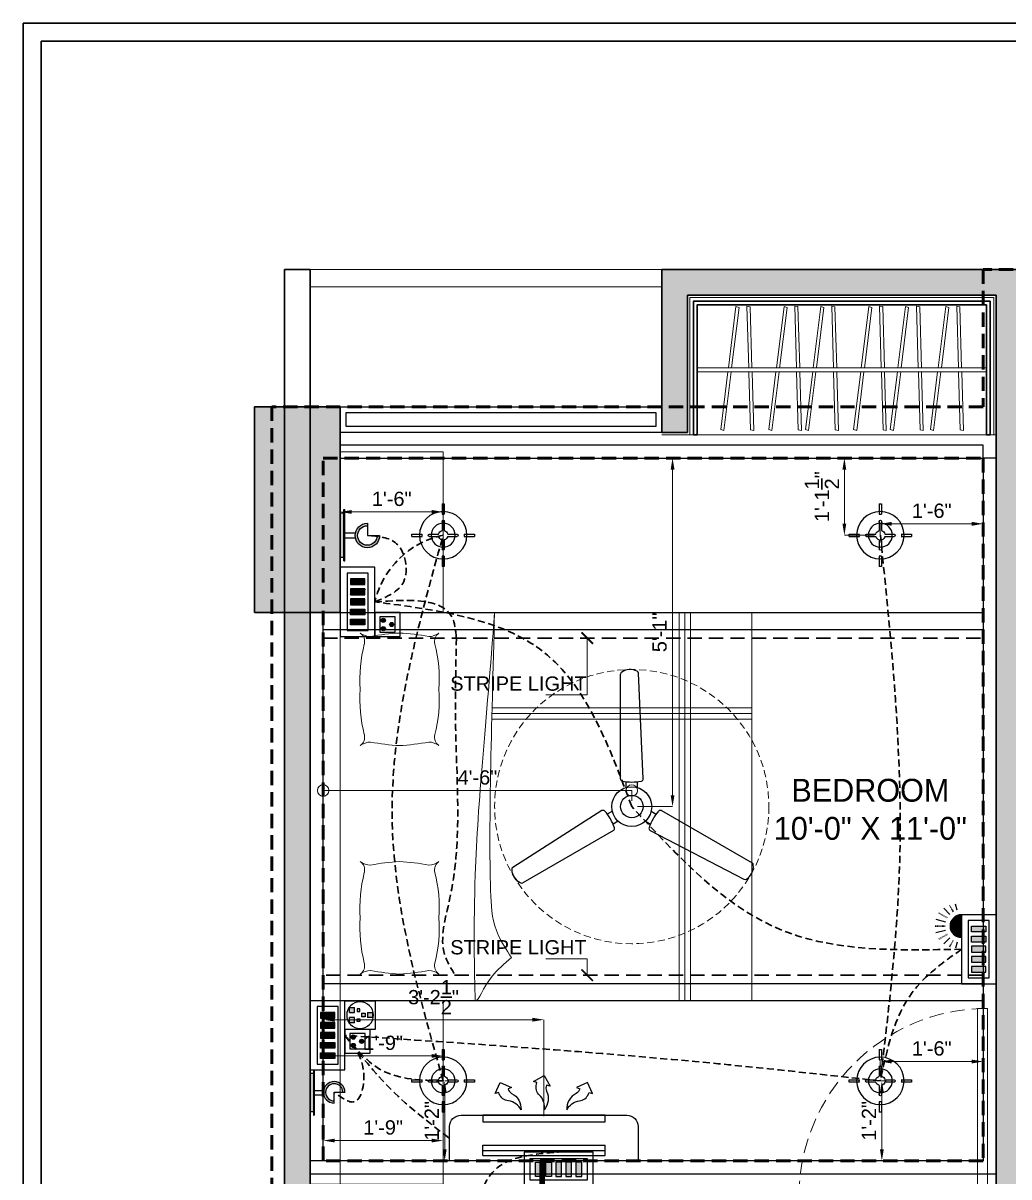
# Model space of a CAD drawing. Header units: inches. Extents: x 50354 to 53215, y -7830 to -6529.
# Drawn here: x 52799.7 to 52972.3, y -6776.9 to -6574.9 of the extents above; entities that cross this region are included whole.
import ezdxf

# ---------------------------------------------------------------- set-up
doc = ezdxf.new("R2010")
doc.units = ezdxf.units.IN
doc.header["$MEASUREMENT"] = 0
doc.header["$PDMODE"] = 2
for name, pattern in [('DASHED', [0.75, 0.5, -0.25]), ('DASHED2', [0.375, 0.25, -0.125]), ('HIDDEN', [0.375, 0.25, -0.125]), ('HIDDEN2', [0.1875, 0.125, -0.0625])]:
    doc.linetypes.add(name, pattern=pattern)
for name, color, linetype, lineweight in [('01_AR_furn', 32, 'Continuous', 9), ('DIM', 7, 'Continuous', 18), ('door', 251, 'Continuous', 9), ('FUR', 252, 'Continuous', 18), ('SK COLUMN', 7, 'Continuous', 30), ('wall', 7, 'Continuous', 30)]:
    doc.layers.add(name, color=color, linetype=linetype, lineweight=lineweight)
for name, color, linetype in [('A-ST-02 HATCH', 7, 'Continuous'), ('BEAM', 6, 'DASHED'), ('CEILING', 7, 'Continuous'), ('CILINNG', 3, 'Continuous'), ('ELE. TEXT', 7, 'Continuous'), ('electriacl', 20, 'Continuous'), ('ELETRICAL', 6, 'Continuous'), ('granite', 16, 'Continuous'), ('TEXT', 7, 'Continuous'), ('WINDOW', 5, 'Continuous')]:
    doc.layers.add(name, color=color, linetype=linetype)
doc.layers.add('FUNITURE', color=7, linetype='Continuous', lineweight=15, true_color=0x7d7673)
doc.styles.add('ARIAL', font='arial.ttf')
doc.styles.get("Standard").update_dxf_attribs({"font": 'ARLRDBD.TTF', "height": 3})
doc.dimstyles.new('dim01', dxfattribs={"dimtxt": 5.5, "dimasz": 4, "dimexe": 0, "dimexo": 1, "dimgap": 1, "dimtad": 1, "dimzin": 3, "dimdsep": 46, "dimlunit": 4, "dimtxsty": 'ARIAL', "dimblk": 'ARCHTICK', "dimcen": 4, "dimclrd": 250, "dimclre": 252, "dimclrt": 1, "dimadec": 0, "dimazin": 0, "dimtfac": 1, "dimtix": 1, "dimtmove": 2, "dimatfit": 3, "dimldrblk": 'ARCHTICK', "dimfxl": 1, "dimtolj": 1, "dimtzin": 0, "dimlwd": -1, "dimlwe": -1, "dimarcsym": 0})

# ---------------------------------------------------------------- blocks, each defined once
blk = doc.blocks.new('A$C8c215404')
at = {"layer": '01_AR_furn', "color": 250, "lineweight": 5}
for points in [[(-45.15, -11.02), (-43.82, -0.25), (-43.27, -0.43), (-44.58, -11.02)], [(-41.59, -11.06), (-41.9, -0.21), (-41.33, -0.32), (-41.03, -11.05)], [(-36.74, -11.04), (-35.41, -0.27), (-34.87, -0.45), (-36.18, -11.04)], [(-33.23, -11.03), (-33.54, -0.19), (-32.97, -0.29), (-32.67, -11.03)], [(-30.32, -11.02), (-28.99, -0.25), (-28.44, -0.43), (-29.75, -11.02)], [(-26.76, -11.06), (-27.07, -0.21), (-26.5, -0.32), (-26.19, -11.05)], [(-21.91, -11.04), (-20.58, -0.27), (-20.03, -0.45), (-21.34, -11.04)], [(-18.4, -11.03), (-18.71, -0.19), (-18.14, -0.29), (-17.84, -11.03)], [(-15.49, -11.02), (-14.16, -0.25), (-13.61, -0.43), (-14.92, -11.02)], [(-11.93, -11.06), (-12.24, -0.21), (-11.67, -0.32), (-11.36, -11.05)], [(-8.45, -11.02), (-7.12, -0.25), (-6.57, -0.43), (-7.88, -11.02)], [(-4.9, -11.06), (-5.2, -0.21), (-4.64, -0.32), (-4.33, -11.05)], [(-44.66, -11.71), (-45.94, -21.97), (-46.49, -21.78), (-45.23, -11.71)], [(-41.01, -11.75), (-40.71, -22), (-41.28, -21.89), (-41.57, -11.75)], [(-36.25, -11.73), (-37.53, -21.99), (-38.08, -21.8), (-36.82, -11.73)], [(-32.65, -11.72), (-32.35, -21.97), (-32.92, -21.86), (-33.22, -11.72)], [(-29.83, -11.71), (-31.11, -21.97), (-31.66, -21.78), (-30.39, -11.71)], [(-26.18, -11.75), (-25.88, -22), (-26.45, -21.89), (-26.74, -11.75)], [(-21.42, -11.73), (-22.7, -21.99), (-23.25, -21.8), (-21.99, -11.73)], [(-17.82, -11.72), (-17.52, -21.97), (-18.09, -21.86), (-18.38, -11.72)], [(-14.99, -11.71), (-16.28, -21.97), (-16.83, -21.78), (-15.56, -11.71)], [(-11.35, -11.75), (-11.05, -22), (-11.62, -21.89), (-11.91, -11.75)], [(-7.96, -11.71), (-9.24, -21.97), (-9.79, -21.78), (-8.53, -11.71)], [(-4.31, -11.75), (-4.02, -22), (-4.59, -21.89), (-4.88, -11.75)]]:
    blk.add_lwpolyline(points, dxfattribs=at)
at = {"layer": '01_AR_furn'}
blk.add_lwpolyline([(-50.62, -11.02), (0, -11.01), (0, -11.7), (-50.62, -11.71)], close=True, dxfattribs=at)
blk = doc.blocks.new('A$C614923fe')
at = {"layer": 'door', "color": 252}
blk.add_lwpolyline([(-0.47, -0.46), (-2.22, -0.46), (-2.22, 33.44, 0.009223), (-0.47, 33.44)], format="xyb", close=True, dxfattribs=at)
at = {"layer": 'FUNITURE', "linetype": 'HIDDEN', "ltscale": 10}
blk.add_arc((-0.47, 0.47), 32.96, 90.434, 180, dxfattribs=at)
blk = doc.blocks.new('A$C0986755B')
for p, q in [((-3.21, 4.16), (-19.62, 12.7)), ((3.21, 4.16), (19.07, 13.32)), ((5.21, 0.7), (20.81, 10.64)), ((-5.21, 0.7), (-21.07, 9.86)), ((-2.39, 2.54), (-3.28, 3.05)), ((2.39, 2.54), (3.28, 3.05)), ((-3.39, 0.8), (-4.28, 1.32)), ((3.39, 0.8), (4.28, 1.32)), ((-1, -3.34), (-1, -4.36)), ((1, -3.34), (1, -4.36)), ((-2, -4.86), (-1.19, -23.34)), ((2, -4.86), (2, -23.18))]:
    blk.add_line(p, q)
at = {"linetype": 'HIDDEN2', "lineweight": 5, "ltscale": 10}
blk.add_circle((0, 0), 24, dxfattribs=at)
for radius in [3.49, 1.97]:
    blk.add_circle((0, 0), radius)
for centre, radius, start, end in [((-18.61, 10.43), 2.67, 122.7407, 184.0788), ((-19.82, 12.35), 0.4, 60, 126.1022), ((19.27, 12.97), 0.4, 53.8978, 120), ((18.34, 10.9), 2.67, 2.7407, 64.0788), ((-20.87, 10.2), 0.4, 173.8978, 240), ((20.61, 10.98), 0.4, 300, 6.1022), ((-3.41, 3.82), 0.4, 341.4807, 60), ((3.41, 3.82), 0.4, 120, 198.5193), ((-11.03, 6.37), 8.44, 318.5193, 341.4807), ((11.03, 6.37), 8.44, 198.5193, 221.4807), ((-5.01, 1.05), 0.4, 240, 318.5193), ((5.01, 1.05), 0.4, 221.4807, 300), ((-1.6, -4.86), 0.4, 101.4807, 180), ((0, -12.74), 8.44, 78.5193, 101.4807), ((1.6, -4.86), 0.4, 0, 78.5193), ((-0.79, -23.34), 0.4, 180, 246.1022), ((0.27, -21.33), 2.67, 242.7407, 304.0788), ((1.6, -23.18), 0.4, 293.8978, 0)]:
    blk.add_arc(centre, radius, start, end)
blk = doc.blocks.new('A$C5F573D35')
at = {"color": 1}
for p, q in [((-0.2, 5.48), (-0.2, 3.67)), ((0.2, 5.48), (0.2, 3.67)), ((-0.2, 2.41), (-0.2, 0.8)), ((0.2, 2.41), (0.2, 0.8)), ((-3.67, 0.2), (-5.48, 0.2)), ((-0.8, 0.2), (-2.41, 0.2)), ((2.41, 0.2), (0.8, 0.2)), ((5.48, 0.2), (3.67, 0.2)), ((-3.67, -0.2), (-5.48, -0.2)), ((-0.8, -0.2), (-2.41, -0.2)), ((-0.2, -0.8), (-0.2, -2.41)), ((0.2, -0.8), (0.2, -2.41)), ((2.41, -0.2), (0.8, -0.2)), ((5.48, -0.2), (3.67, -0.2)), ((-0.2, -3.67), (-0.2, -5.48)), ((0.2, -3.67), (0.2, -5.48))]:
    blk.add_line(p, q, dxfattribs=at)
for radius in [4.15, 2.09]:
    blk.add_circle((0, 0), radius, dxfattribs=at)
for centre, radius, start, end in [((0, 0), 5.48, 87.9033, 92.0967), ((0, 0), 3.68, 86.8732, 93.1268), ((0, 2.41), 0.201, 360, 180), ((0, 0), 5.48, 177.9033, 182.0967), ((0, 0), 3.68, 176.8732, 183.1268), ((-2.41, 0), 0.201, 90, 270), ((0, 0), 0.827, 104.0364, 165.9636), ((0, 0), 0.827, 14.0364, 75.9636), ((2.41, 0), 0.201, 270, 90), ((0, 0), 3.68, 356.8732, 3.1268), ((0, 0), 5.48, 357.9033, 2.0967), ((0, 0), 0.827, 194.0364, 255.9636), ((0, 0), 0.827, 284.0364, 345.9636), ((0, -2.41), 0.201, 180, 0), ((0, 0), 3.68, 266.8732, 273.1268), ((0, 0), 5.48, 267.9033, 272.0967)]:
    blk.add_arc(centre, radius, start, end, dxfattribs=at)
blk = doc.blocks.new('_Origin')
at = {"color": 0, "linetype": 'ByBlock', "lineweight": -2}
blk.add_line((0, 0), (-1, 0), dxfattribs=at)
blk.add_circle((0, 0), 0.5, dxfattribs=at)
blk = doc.blocks.new('*D884')
at = {"layer": 'Defpoints', "color": 0, "transparency": 16777216}
for p in [(52852.25, -6709.23), (52906.25, -6712.05), (52852.25, -6715.55)]:
    blk.add_point(p, dxfattribs=at)
at = {"layer": 'DIM', "color": 252, "transparency": 16777216}
for p, q in [((52852.25, -6714.55), (52852.25, -6709.23)), ((52906.25, -6711.05), (52906.25, -6709.23))]:
    blk.add_line(p, q, dxfattribs=at)
at = {"layer": 'DIM', "transparency": 16777216}
blk.add_line((52904.25, -6709.23), (52854.25, -6709.23), dxfattribs=at)
at = {"layer": 'DIM', "transparency": 16777216, "xscale": 2, "yscale": 2, "zscale": 2, "rotation": 180}
blk.add_blockref('_Origin', (52852.25, -6709.23), dxfattribs=at)
at = {"layer": 'DIM', "transparency": 16777216, "xscale": 2, "yscale": 2, "zscale": 2}
blk.add_blockref('_Origin', (52906.25, -6709.23), dxfattribs=at)
at = {"layer": 'DIM', "color": 1, "lineweight": 30, "transparency": 16777216, "insert": (52879.25, -6706.96), "char_height": 2.5, "attachment_point": 5, "style": 'ARIAL'}
blk.add_mtext('\\A1;4\'-6"', dxfattribs=at)
blk = doc.blocks.new('_ArchTick')
at = {"color": 0, "linetype": 'ByBlock', "const_width": 0.15}
blk.add_lwpolyline([(-0.5, -0.5), (0.5, 0.5)], dxfattribs=at)
blk = doc.blocks.new('*D885')
at = {"layer": 'Defpoints', "color": 0, "transparency": 16777216}
for p in [(52906.25, -6651.05), (52913.39, -6651.05), (52906.25, -6712.05)]:
    blk.add_point(p, dxfattribs=at)
at = {"layer": 'DIM', "color": 252, "transparency": 16777216}
for p, q in [((52907.25, -6651.05), (52913.39, -6651.05)), ((52907.25, -6712.05), (52913.39, -6712.05))]:
    blk.add_line(p, q, dxfattribs=at)
at = {"layer": 'DIM', "transparency": 16777216}
blk.add_line((52913.39, -6710.05), (52913.39, -6653.05), dxfattribs=at)
for points in [[(52913.06, -6653.05), (52913.73, -6653.05), (52913.39, -6651.05)], [(52913.06, -6710.05), (52913.73, -6710.05), (52913.39, -6712.05)]]:
    blk.add_solid(points, dxfattribs=at)
at = {"layer": 'DIM', "color": 1, "lineweight": 30, "transparency": 16777216, "insert": (52911.12, -6681.55), "char_height": 2.5, "attachment_point": 5, "rotation": 90, "style": 'ARIAL'}
blk.add_mtext('\\A1;5\'-1"', dxfattribs=at)
blk = doc.blocks.new('A$C714bed3f')
at = {"layer": 'ELETRICAL', "color": 5}
for p, q in [((5.79, 2.74), (27.21, 2.74)), ((5.79, 0.91), (5.79, 2.74)), ((27.21, 0.91), (27.21, 2.74)), ((5.79, 1.83), (27.21, 1.83)), ((5.79, 0.91), (27.21, 0.91))]:
    blk.add_line(p, q, dxfattribs=at)
at = {"layer": 'ELETRICAL', "color": 6}
for points in [[(15.28, 13.72), (14.68, 13.9), (16.54, 14.92), (17.57, 13.06), (16.96, 13.24, 0.193494), (16.96, 12.22, -0.295869), (16.54, 8.91, 0.253438), (15.73, 11.5, -0.276696), (15.19, 13.42)], [(8.59, 11.99), (8, 11.77), (8.87, 13.71), (10.81, 12.84), (10.22, 12.62, 0.193494), (10.84, 11.81, -0.295869), (12.5, 8.91, 0.253438), (10.29, 10.49, -0.276696), (8.7, 11.7)], [(24.41, 11.99), (25, 11.77), (24.13, 13.71), (22.19, 12.84), (22.78, 12.62, -0.193494), (22.16, 11.81, 0.295869), (20.5, 8.91, -0.253438), (22.71, 10.49, 0.276696), (24.3, 11.7)]]:
    blk.add_lwpolyline(points, format="xyb", close=True, dxfattribs=at)
at = {"layer": 'ELETRICAL', "color": 5}
blk.add_lwpolyline([(33, 6), (33, 0), (0, 0), (0, 6, -0.414214), (2, 8), (31, 8, -0.414214)], format="xyb", close=True, dxfattribs=at)
blk.add_lwpolyline([(5.79, 8), (5.79, 6.83), (27.21, 6.83), (27.21, 8)], close=True, dxfattribs=at)
blk = doc.blocks.new('*D866')
at = {"layer": 'Defpoints', "color": 0, "transparency": 16777216}
for p in [(52873.25, -6760.05), (52873.25, -6774.05), (52873.52, -6774.05)]:
    blk.add_point(p, dxfattribs=at)
at = {"layer": 'DIM', "color": 252, "transparency": 16777216}
for p, q in [((52874.25, -6760.05), (52873.52, -6760.05)), ((52874.25, -6774.05), (52873.52, -6774.05))]:
    blk.add_line(p, q, dxfattribs=at)
at = {"layer": 'DIM', "transparency": 16777216}
blk.add_line((52873.52, -6762.05), (52873.52, -6772.05), dxfattribs=at)
for points in [[(52873.18, -6762.05), (52873.85, -6762.05), (52873.52, -6760.05)], [(52873.18, -6772.05), (52873.85, -6772.05), (52873.52, -6774.05)]]:
    blk.add_solid(points, dxfattribs=at)
at = {"layer": 'DIM', "color": 1, "lineweight": 30, "transparency": 16777216, "insert": (52871.26, -6767.05), "char_height": 2.5, "attachment_point": 5, "rotation": 90, "style": 'ARIAL'}
blk.add_mtext('\\A1;1\'-2"', dxfattribs=at)
blk = doc.blocks.new('*D867')
at = {"layer": 'Defpoints', "color": 0, "transparency": 16777216}
for p in [(52852.25, -6755.69), (52852.25, -6760.05), (52873.25, -6760.05)]:
    blk.add_point(p, dxfattribs=at)
at = {"layer": 'DIM', "color": 252, "transparency": 16777216}
for p, q in [((52852.25, -6759.05), (52852.25, -6755.69)), ((52873.25, -6759.05), (52873.25, -6755.69))]:
    blk.add_line(p, q, dxfattribs=at)
at = {"layer": 'DIM', "transparency": 16777216}
blk.add_line((52871.25, -6755.69), (52854.25, -6755.69), dxfattribs=at)
for points in [[(52854.25, -6755.36), (52854.25, -6756.02), (52852.25, -6755.69)], [(52871.25, -6755.36), (52871.25, -6756.02), (52873.25, -6755.69)]]:
    blk.add_solid(points, dxfattribs=at)
at = {"layer": 'DIM', "color": 1, "lineweight": 30, "transparency": 16777216, "insert": (52862.75, -6753.41), "char_height": 2.5, "attachment_point": 5, "style": 'ARIAL'}
blk.add_mtext('\\A1;1\'-9"', dxfattribs=at)
blk = doc.blocks.new('*D868')
at = {"layer": 'Defpoints', "color": 0, "transparency": 16777216}
for p in [(52949.75, -6760.05), (52949.75, -6774.05), (52950.02, -6774.05)]:
    blk.add_point(p, dxfattribs=at)
at = {"layer": 'DIM', "color": 252, "transparency": 16777216}
for p, q in [((52950.75, -6760.05), (52950.02, -6760.05)), ((52950.75, -6774.05), (52950.02, -6774.05))]:
    blk.add_line(p, q, dxfattribs=at)
at = {"layer": 'DIM', "transparency": 16777216}
blk.add_line((52950.02, -6762.05), (52950.02, -6772.05), dxfattribs=at)
for points in [[(52949.68, -6762.05), (52950.35, -6762.05), (52950.02, -6760.05)], [(52949.68, -6772.05), (52950.35, -6772.05), (52950.02, -6774.05)]]:
    blk.add_solid(points, dxfattribs=at)
at = {"layer": 'DIM', "color": 1, "lineweight": 30, "transparency": 16777216, "insert": (52947.76, -6767.05), "char_height": 2.5, "attachment_point": 5, "rotation": 90, "style": 'ARIAL'}
blk.add_mtext('\\A1;1\'-2"', dxfattribs=at)
blk = doc.blocks.new('*D869')
at = {"layer": 'Defpoints', "color": 0, "transparency": 16777216}
for p in [(52967.75, -6756.67), (52949.75, -6760.05), (52967.75, -6759.79)]:
    blk.add_point(p, dxfattribs=at)
at = {"layer": 'DIM', "color": 252, "transparency": 16777216}
for p, q in [((52949.75, -6759.05), (52949.75, -6756.67)), ((52967.75, -6758.79), (52967.75, -6756.67))]:
    blk.add_line(p, q, dxfattribs=at)
at = {"layer": 'DIM', "transparency": 16777216}
blk.add_line((52951.75, -6756.67), (52965.75, -6756.67), dxfattribs=at)
for points in [[(52951.75, -6756.33), (52951.75, -6757), (52949.75, -6756.67)], [(52965.75, -6756.33), (52965.75, -6757), (52967.75, -6756.67)]]:
    blk.add_solid(points, dxfattribs=at)
at = {"layer": 'DIM', "color": 1, "lineweight": 30, "transparency": 16777216, "insert": (52958.75, -6754.39), "char_height": 2.5, "attachment_point": 5, "style": 'ARIAL'}
blk.add_mtext('\\A1;1\'-6"', dxfattribs=at)
blk = doc.blocks.new('*D870')
at = {"layer": 'Defpoints', "color": 0, "transparency": 16777216}
for p in [(52967.75, -6662.55), (52949.75, -6665.68), (52967.75, -6665.68)]:
    blk.add_point(p, dxfattribs=at)
at = {"layer": 'DIM', "color": 252, "transparency": 16777216}
for p, q in [((52949.75, -6664.68), (52949.75, -6662.55)), ((52967.75, -6664.68), (52967.75, -6662.55))]:
    blk.add_line(p, q, dxfattribs=at)
at = {"layer": 'DIM', "transparency": 16777216}
blk.add_line((52951.75, -6662.55), (52965.75, -6662.55), dxfattribs=at)
for points in [[(52951.75, -6662.22), (52951.75, -6662.89), (52949.75, -6662.55)], [(52965.75, -6662.22), (52965.75, -6662.89), (52967.75, -6662.55)]]:
    blk.add_solid(points, dxfattribs=at)
at = {"layer": 'DIM', "color": 1, "lineweight": 30, "transparency": 16777216, "insert": (52958.75, -6660.28), "char_height": 2.5, "attachment_point": 5, "style": 'ARIAL'}
blk.add_mtext('\\A1;1\'-6"', dxfattribs=at)
blk = doc.blocks.new('*D871')
at = {"layer": 'Defpoints', "color": 0, "transparency": 16777216}
for p in [(52855.25, -6660.47), (52855.25, -6664.55), (52873.25, -6664.55)]:
    blk.add_point(p, dxfattribs=at)
at = {"layer": 'DIM', "color": 252, "transparency": 16777216}
for p, q in [((52855.25, -6663.55), (52855.25, -6660.47)), ((52873.25, -6663.55), (52873.25, -6660.47))]:
    blk.add_line(p, q, dxfattribs=at)
at = {"layer": 'DIM', "transparency": 16777216}
blk.add_line((52871.25, -6660.47), (52857.25, -6660.47), dxfattribs=at)
for points in [[(52857.25, -6660.14), (52857.25, -6660.81), (52855.25, -6660.47)], [(52871.25, -6660.14), (52871.25, -6660.81), (52873.25, -6660.47)]]:
    blk.add_solid(points, dxfattribs=at)
at = {"layer": 'DIM', "color": 1, "lineweight": 30, "transparency": 16777216, "insert": (52864.25, -6658.2), "char_height": 2.5, "attachment_point": 5, "style": 'ARIAL'}
blk.add_mtext('\\A1;1\'-6"', dxfattribs=at)
blk = doc.blocks.new('*D872')
at = {"layer": 'Defpoints', "color": 0, "transparency": 16777216}
for p in [(52943.46, -6651.05), (52949.75, -6651.05), (52949.75, -6664.55)]:
    blk.add_point(p, dxfattribs=at)
at = {"layer": 'DIM', "color": 252, "transparency": 16777216}
for p, q in [((52948.75, -6651.05), (52943.46, -6651.05)), ((52948.75, -6664.55), (52943.46, -6664.55))]:
    blk.add_line(p, q, dxfattribs=at)
at = {"layer": 'DIM', "transparency": 16777216}
blk.add_line((52943.46, -6662.55), (52943.46, -6653.05), dxfattribs=at)
for points in [[(52943.12, -6653.05), (52943.79, -6653.05), (52943.46, -6651.05)], [(52943.12, -6662.55), (52943.79, -6662.55), (52943.46, -6664.55)]]:
    blk.add_solid(points, dxfattribs=at)
at = {"layer": 'DIM', "color": 1, "lineweight": 30, "transparency": 16777216, "insert": (52939.53, -6657.8), "char_height": 2.5, "attachment_point": 5, "rotation": 90, "style": 'ARIAL'}
blk.add_mtext('\\A1;1\'-1{\\H1x;\\S1/2;}"', dxfattribs=at)
blk = doc.blocks.new('*D873')
at = {"layer": 'Defpoints', "color": 0, "transparency": 16777216}
for p in [(52852.25, -6749.35), (52852.25, -6767.22), (52890.88, -6767.22)]:
    blk.add_point(p, dxfattribs=at)
at = {"layer": 'DIM', "color": 252, "transparency": 16777216}
for p, q in [((52852.25, -6766.22), (52852.25, -6749.35)), ((52890.88, -6766.22), (52890.88, -6749.35))]:
    blk.add_line(p, q, dxfattribs=at)
at = {"layer": 'DIM', "transparency": 16777216}
blk.add_line((52888.88, -6749.35), (52854.25, -6749.35), dxfattribs=at)
for points in [[(52854.25, -6749.01), (52854.25, -6749.68), (52852.25, -6749.35)], [(52888.88, -6749.01), (52888.88, -6749.68), (52890.88, -6749.35)]]:
    blk.add_solid(points, dxfattribs=at)
at = {"layer": 'DIM', "color": 1, "lineweight": 30, "transparency": 16777216, "insert": (52871.56, -6745.4), "char_height": 2.5, "attachment_point": 5, "style": 'ARIAL'}
blk.add_mtext('\\A1;3\'-2{\\H1x;\\S1/2;}"', dxfattribs=at)
blk = doc.blocks.new('A$C098C3DE6')
h = blk.add_hatch(color=252)
h.paths.add_polyline_path([(4.5, 3.22), (3, 3.22), (3, -0.54), (4.5, -0.54)])
h.paths.add_polyline_path([(7.12, 3.22), (5.62, 3.22), (5.62, -0.54), (7.12, -0.54)])
h.paths.add_polyline_path([(9.75, 3.22), (8.25, 3.22), (8.25, -0.54), (9.75, -0.54)])
h.paths.add_polyline_path([(10.87, -0.54), (12.37, -0.54), (12.37, 3.22), (10.87, 3.22)])
h.paths.add_polyline_path([(15, 3.22), (13.5, 3.22), (13.5, -0.54), (15, -0.54)])
for points in [[(18, 5.84), (0, 5.84), (0, -3.16), (18, -3.16)], [(16.5, 4.09), (1.5, 4.09), (1.5, -1.41), (16.5, -1.41)], [(4.5, 3.22), (3, 3.22), (3, -0.54), (4.5, -0.54)], [(7.12, 3.22), (5.62, 3.22), (5.62, -0.54), (7.12, -0.54)], [(9.75, 3.22), (8.25, 3.22), (8.25, -0.54), (9.75, -0.54)], [(10.87, 3.22), (12.37, 3.22), (12.37, -0.54), (10.87, -0.54)], [(13.5, 3.22), (15, 3.22), (15, -0.54), (13.5, -0.54)]]:
    blk.add_lwpolyline(points, close=True)
blk = doc.blocks.new('A$C2A2F43BF')
at = {"layer": 'ELETRICAL', "xscale": 0.8240838502533734, "yscale": 0.8240838502533734, "zscale": 0.8240838502533734}
blk.add_blockref('A$C098C3DE6', (-2.88, 0.78), dxfattribs=at)
blk = doc.blocks.new('A$C1cec415c')
at = {"layer": 'FUR'}
for p, q in [((10.72, 68), (10.72, 0)), ((11.7, 68), (11.7, 0)), ((12.69, 68), (12.69, 0)), ((45.46, 18.7), (0, 18.7)), ((45.42, 17.72), (0, 17.72)), ((45.39, 16.73), (0, 16.73))]:
    blk.add_line(p, q, dxfattribs=at)
at = {"layer": 'FUR', "ltscale": 20}
for points in [[(72, 100.1), (54, 100.1), (54, 68), (72, 68)], [(72, 68), (77.25, 68), (77.25, 100.1), (72, 100.1)], [(0, 68), (72, 68), (72, 0), (0, 0)], [(72, 68), (77.25, 68), (77.25, 0), (72, 0)], [(72, -28.1), (54, -28.1), (54, 0), (72, 0)]]:
    blk.add_lwpolyline(points, close=True, dxfattribs=at)
blk.add_lwpolyline([(72, 68), (72, 100.1)], dxfattribs=at)
at = {"layer": 'FUR'}
for centre, radius, start, end in [((56.65, 65.94), 3.26, 234.113, 268.0814), ((53.73, 61.83), 1.79, 345.8172, 55.5566), ((63.61, 25.61), 37.74, 93.0066, 100.7974), ((59.65, 25.61), 37.74, 79.2026, 86.9934), ((66.61, 65.94), 3.26, 271.9186, 305.887), ((66.61, 65.94), 3.26, 271.9186, 305.887), ((66.61, 65.94), 3.26, 271.9186, 305.887), ((69.53, 61.83), 1.79, 124.4434, 194.1828), ((80.19, 55.14), 25.51, 165.8172, 183.778), ((43.07, 55.14), 25.51, 356.222, 14.1828), ((80.19, 51.78), 25.51, 176.222, 194.1828), ((43.07, 51.78), 25.51, 345.8172, 3.778), ((53.73, 45.09), 1.79, 304.4434, 14.1828), ((69.53, 45.09), 1.79, 165.8172, 235.5566), ((56.65, 40.98), 3.26, 91.9186, 125.887), ((63.61, 81.3), 37.74, 259.2026, 266.9934), ((59.65, 81.3), 37.74, 273.0066, 280.7974), ((66.61, 40.98), 3.26, 54.113, 88.0814), ((66.61, 40.98), 3.26, 54.113, 88.0814), ((66.61, 40.98), 3.26, 54.113, 88.0814), ((56.65, 25.95), 3.26, 234.113, 268.0814), ((53.73, 21.84), 1.79, 345.8172, 55.5566), ((63.61, -14.37), 37.74, 93.0066, 100.7974), ((59.65, -14.37), 37.74, 79.2026, 86.9934), ((66.61, 25.95), 3.26, 271.9186, 305.887), ((66.61, 25.95), 3.26, 271.9186, 305.887), ((66.61, 25.95), 3.26, 271.9186, 305.887), ((69.53, 21.84), 1.79, 124.4434, 194.1828), ((80.19, 15.15), 25.51, 165.8172, 183.778), ((43.07, 15.15), 25.51, 356.222, 14.1828), ((80.19, 11.79), 25.51, 176.222, 194.1828), ((43.07, 11.79), 25.51, 345.8172, 3.778), ((53.73, 5.1), 1.79, 304.4434, 14.1828), ((56.65, 0.99), 3.26, 91.9186, 125.887), ((63.61, 41.31), 37.74, 259.2026, 266.9934), ((59.65, 41.31), 37.74, 273.0066, 280.7974), ((66.61, 0.99), 3.26, 54.113, 88.0814), ((66.61, 0.99), 3.26, 54.113, 88.0814), ((66.61, 0.99), 3.26, 54.113, 88.0814), ((69.53, 5.1), 1.79, 165.8172, 235.5566)]:
    blk.add_arc(centre, radius, start, end, dxfattribs=at)
for points, knots in [([(48.39, 68), (47.75, 68.06), (46.73, 64.45), (43.3, 61.49), (42.06, 60.42)], [0, 0, 0, 0, 8.68982, 13.565889, 13.565889, 13.565889, 13.565889]), ([(45, 0), (46.47, 19.89), (48.92, 41.49), (48.54, 63.21), (48.39, 68)], [0, 0, 0, 0, 39.822879, 66.149382, 66.149382, 66.149382, 66.149382]), ([(42.06, 60.42), (42.9, 59.12), (45.35, 55.28), (46.22, 42.57), (45.55, 20.31), (45, 0)], [0, 0, 0, 0, 4.667193, 13.734324, 55.09667, 55.09667, 55.09667, 55.09667])]:
    blk.add_open_spline(points, degree=3, knots=knots, dxfattribs=at)
blk = doc.blocks.new('grsegregr')
at = {"layer": 'FUR', "ltscale": 20, "rotation": 180}
blk.add_blockref('A$C1cec415c', (50659.69, -6678.05), dxfattribs=at)
blk = doc.blocks.new('A$C1D9C04DF')
h = blk.add_hatch(color=256)
h.paths.add_polyline_path([(0.67, 7.53), (0, 7.53), (0, -0.53), (0.67, -0.53)])
h.paths.add_polyline_path([(6.75, 3.55), (7.21, 3.55, 2.414214), (4.96, 1.31), (4.96, 1.76, -2.414214)])
for p, q in [((0, -0.53), (0, 7.53)), ((0, 7.53), (0.67, 7.53)), ((0.67, 8.21), (0.67, -1.21)), ((0.67, 8.21), (0.81, 8.21)), ((0.81, 8.21), (0.81, -1.21)), ((0.81, 3.96), (2.76, 3.96)), ((0.81, 3.04), (2.79, 3.04)), ((4.96, 1.31), (4.96, 3.55)), ((4.96, 3.55), (7.21, 3.55)), ((0.67, -0.53), (0, -0.53)), ((0.67, -1.21), (0.81, -1.21))]:
    blk.add_line(p, q)
for radius in [2.24, 1.79]:
    blk.add_arc((4.96, 3.55), radius, 0, 270)
blk = doc.blocks.new('A$C6BFC328C')
h = blk.add_hatch(color=252)
h.paths.add_polyline_path([(6.5, 2.92), (5, 2.92), (5, 1.42), (6.5, 1.42)])
h.paths.add_polyline_path([(6.16, 3.62), (6.16, 4.43), (5.34, 4.43), (5.34, 3.62)])
h.paths.add_polyline_path([(4.79, 6.04), (3.71, 6.04), (3.71, 4.96), (4.79, 4.96)])
h.paths.add_polyline_path([(3.5, 8.27), (3.5, 6.77), (5, 6.77), (5, 8.27)])
h.paths.add_polyline_path([(3.16, 3.62), (3.16, 4.43), (2.34, 4.43), (2.34, 3.62)])
h.paths.add_polyline_path([(3.5, 1.42), (3.5, 2.92), (2, 2.92), (2, 1.42)])
for p, q in [((5, 8.27), (3.5, 8.27)), ((3.5, 8.27), (3.5, 6.77)), ((5, 6.77), (5, 8.27)), ((5, 6.77), (3.5, 6.77)), ((4.79, 6.04), (3.71, 6.04)), ((3.71, 6.04), (3.71, 4.96)), ((4.79, 4.96), (3.71, 4.96)), ((4.79, 4.96), (4.79, 6.04)), ((2, 2.92), (2, 1.42)), ((2, 2.92), (3.5, 2.92)), ((2, 1.42), (3.5, 1.42)), ((3.5, 2.92), (3.5, 1.42)), ((5, 2.92), (6.5, 2.92)), ((5, 1.42), (5, 2.92)), ((5, 1.42), (6.5, 1.42)), ((6.5, 1.42), (6.5, 2.92))]:
    blk.add_line(p, q)
for points in [[(8.5, 9), (0, 9), (0, 0), (8.5, 0)], [(3.16, 4.43), (2.34, 4.43), (2.34, 3.62), (3.16, 3.62)], [(5.34, 4.43), (6.16, 4.43), (6.16, 3.62), (5.34, 3.62)]]:
    blk.add_lwpolyline(points, close=True)
blk.add_circle((4.24, 4.54), 4)
blk = doc.blocks.new('A$C6E955235')
h = blk.add_hatch(color=5)
h.paths.add_polyline_path([(0.67, 8.74), (0, 8.74), (0, 0.67), (0.67, 0.67)])
h.paths.add_polyline_path([(6.75, 4.76), (7.21, 4.76, 2.414214), (4.96, 2.51), (4.96, 2.97, -2.414214)])
at = {"color": 5}
for p, q in [((0, 0.67), (0, 8.74)), ((0, 8.74), (0.67, 8.74)), ((0.67, 9.41), (0.67, 0)), ((0.67, 9.41), (0.81, 9.41)), ((0.81, 9.41), (0.81, 0)), ((0.81, 5.16), (2.76, 5.16)), ((0.81, 4.25), (2.79, 4.25)), ((4.96, 2.51), (4.96, 4.76)), ((4.96, 4.76), (7.21, 4.76)), ((0.67, 0.67), (0, 0.67)), ((0.67, 0), (0.81, 0))]:
    blk.add_line(p, q, dxfattribs=at)
for radius in [2.24, 1.79]:
    blk.add_arc((4.96, 4.76), radius, 0, 270, dxfattribs=at)
blk = doc.blocks.new('A$C70B576B2')
h = blk.add_hatch(color=252)
edge = h.paths.add_edge_path()
edge.add_arc((2.75, 3), 0.75, 0, 360)
edge = h.paths.add_edge_path()
edge.add_arc((5.75, 3), 0.75, 0, 360)
edge = h.paths.add_edge_path()
edge.add_arc((4.25, 6), 0.75, 0, 360)
for points in [[(8.5, 9), (0, 9), (0, 0), (8.5, 0)], [(7, 7.25), (1.5, 7.25), (1.5, 1.75), (7, 1.75)]]:
    blk.add_lwpolyline(points, close=True)
for centre in [(4.25, 6), (2.75, 3), (5.75, 3)]:
    blk.add_circle(centre, 0.75)
blk = doc.blocks.new('A$C248F3109')
h = blk.add_hatch()
h.set_pattern_fill('ANSI32', color=252, scale=0.335754, angle=-90, style=0)
h.set_pattern_definition([(315, (2.12352, 12.08714), (0.0890302, 0.0890302), []), (315, (2.12352, 12.02778), (0.0890302, 0.0890302), [])])
h.paths.add_polyline_path([(4.28, 9.07), (4.28, 10.07), (1.76, 10.07), (1.76, 9.07)])
h.paths.add_polyline_path([(4.28, 7.3), (4.28, 8.31), (1.76, 8.31), (1.76, 7.3)])
h.paths.add_polyline_path([(4.28, 5.54), (4.28, 6.55), (1.76, 6.55), (1.76, 5.54)])
h.paths.add_polyline_path([(1.76, 4.78), (1.76, 3.78), (4.28, 3.78), (4.28, 4.78)])
h.paths.add_polyline_path([(4.28, 2.01), (4.28, 3.02), (1.76, 3.02), (1.76, 2.01)])
at = {"color": 3}
for points in [[(6.04, 0), (6.04, 12.09), (0, 12.09), (0, 0)], [(4.87, 1.01), (4.87, 11.08), (1.18, 11.08), (1.18, 1.01)], [(4.28, 9.07), (4.28, 10.07), (1.76, 10.07), (1.76, 9.07)], [(4.28, 7.3), (4.28, 8.31), (1.76, 8.31), (1.76, 7.3)], [(4.28, 5.54), (4.28, 6.55), (1.76, 6.55), (1.76, 5.54)], [(4.28, 4.78), (4.28, 3.78), (1.76, 3.78), (1.76, 4.78)], [(4.28, 3.02), (4.28, 2.01), (1.76, 2.01), (1.76, 3.02)]]:
    blk.add_lwpolyline(points, close=True, dxfattribs=at)
blk = doc.blocks.new('WE1')
h = blk.add_hatch()
h.set_pattern_fill('ANSI31', color=256, scale=0.5, angle=90.08926, style=0)
h.set_pattern_definition([(135.089257132, (0, 0), (-0.04412527318, -0.044262967217), [])])
edge = h.paths.add_edge_path()
edge.add_line((234938.03, -351372.94), (234938.03, -351386.46))
edge.add_arc((234938.03, -351379.7), 6.76, 270, 450)
at = {"color": 2, "linetype": 'DASHED2', "lineweight": 30}
for p, q in [((234942.91, -351371.25), (234945.13, -351367.4)), ((234946.48, -351374.82), (234951.38, -351371.99)), ((234947.79, -351379.7), (234953.91, -351379.7)), ((234946.48, -351384.58), (234951.38, -351387.41)), ((234942.91, -351388.16), (234945.13, -351392))]:
    blk.add_line(p, q, dxfattribs=at)
blk.add_lwpolyline([(234938.03, -351372.94), (234938.03, -351386.46, 1)], format="xyb", close=True)
at = {"color": 2}
for points in [[(234940.55, -351370.27), (234941.51, -351366.7)], [(234944.93, -351372.8), (234948.55, -351369.18)], [(234947.46, -351377.17), (234953.25, -351375.62)], [(234944.93, -351386.6), (234948.55, -351390.22)], [(234953.25, -351383.78), (234947.46, -351382.23)], [(234940.55, -351389.13), (234941.51, -351392.7)]]:
    blk.add_lwpolyline(points, dxfattribs=at)
blk = doc.blocks.new('*D916')
at = {"layer": 'Defpoints', "color": 0, "transparency": 16777216}
for p in [(52852.25, -6760.05), (52873.25, -6760.05), (52852.25, -6770.5)]:
    blk.add_point(p, dxfattribs=at)
at = {"layer": 'DIM', "color": 252, "transparency": 16777216}
for p, q in [((52852.25, -6761.05), (52852.25, -6770.5)), ((52873.25, -6761.05), (52873.25, -6770.5))]:
    blk.add_line(p, q, dxfattribs=at)
at = {"layer": 'DIM', "transparency": 16777216}
blk.add_line((52871.25, -6770.5), (52854.25, -6770.5), dxfattribs=at)
for points in [[(52854.25, -6770.17), (52854.25, -6770.83), (52852.25, -6770.5)], [(52871.25, -6770.17), (52871.25, -6770.83), (52873.25, -6770.5)]]:
    blk.add_solid(points, dxfattribs=at)
at = {"layer": 'DIM', "color": 1, "lineweight": 30, "transparency": 16777216, "insert": (52862.75, -6768.22), "char_height": 2.5, "attachment_point": 5, "style": 'ARIAL'}
blk.add_mtext('\\A1;1\'-9"', dxfattribs=at)

msp = doc.modelspace()

# ---------------------------------------------------------------- hatches: boundary and pattern name
at = {"layer": 'A-ST-02 HATCH', "ltscale": 5, "true_color": 0x636466, "transparency": 33554687}
h = msp.add_hatch(color=251, dxfattribs=at)
h.dxf.hatch_style = 1
h.paths.add_polyline_path([(52974.50219, -6622.55013), (53028.50219, -6622.55013), (53028.50219, -6646.55013), (53033.00219, -6646.55013), (53033.00219, -6618.05013), (52911.50219, -6618.05013), (52911.50219, -6646.55013), (52916.00219, -6646.55013), (52916.00219, -6622.55013), (52970.00219, -6622.55013), (52970.00219, -6783.05013), (52974.50219, -6783.05013)])
h.paths.add_polyline_path([(53177.50219, -6939.55013), (53173.00219, -6939.55013), (53173.00219, -7070.05013), (53023.00219, -7070.05013), (53023.00219, -7079.05013), (53177.50219, -7079.05013)])
h.paths.add_polyline_path([(52981.00219, -6939.55013), (52976.50219, -6939.55013), (52976.50219, -7079.05013), (52981.00219, -7079.05013)])
h.paths.add_polyline_path([(52976.50219, -6992.05013), (52952.50219, -6992.05013), (52952.50219, -6996.55013), (52976.50219, -6996.55013)])
h.paths.add_polyline_path([(52976.50219, -7074.55013), (52952.50219, -7074.55013), (52952.50219, -7079.05013), (52976.50219, -7079.05013)])
h.paths.add_polyline_path([(52896.50219, -6917.55013), (52892.00219, -6917.55013), (52892.00219, -6944.05013), (52946.50219, -6944.05013), (52946.50219, -6939.55013), (52896.50219, -6939.55013)])
h.paths.add_polyline_path([(53057.50219, -6835.55013), (53099.00219, -6835.55013), (53099.00219, -6819.05013), (53094.50219, -6819.05013), (53094.50219, -6831.05013), (53015.00219, -6831.05013), (53015.00219, -6813.05013), (53010.50219, -6813.05013), (53010.50219, -6835.55013), (53053.00219, -6835.55013), (53053.00219, -6944.05013), (53069.50219, -6944.05013), (53069.50219, -6939.55013), (53057.50219, -6939.55013)])
h.paths.add_polyline_path([(52934.00219, -6778.55013), (52929.50219, -6778.55013), (52929.50219, -6831.05013), (52883.00219, -6831.05013), (52883.00219, -6835.55013), (52892.00219, -6835.55013), (52892.00219, -6859.95013), (52896.50219, -6859.95013), (52896.50219, -6835.55013), (52934.00219, -6835.55013)])
h.paths.add_polyline_path([(53099.00219, -6642.05013), (53094.50219, -6642.05013), (53094.50219, -6778.55013), (53010.50219, -6778.55013), (53010.50219, -6783.05013), (53094.50219, -6783.05013), (53094.50219, -6795.05013), (53099.00219, -6795.05013), (53099.00219, -6783.05013)])
h.paths.add_polyline_path([(52845.50219, -6642.05013), (52845.50219, -6831.05013), (52836.50219, -6831.05013), (52836.50219, -6835.55013), (52859.00219, -6835.55013), (52859.00219, -6831.05013), (52850.00219, -6831.05013), (52850.00219, -6783.05013), (52899.50219, -6783.05013), (52899.50219, -6778.55013), (52850.00219, -6778.55013), (52850.00219, -6642.05013)])
at = {"layer": 'SK COLUMN', "lineweight": 30}
h = msp.add_hatch(color=1, dxfattribs=at)
h.dxf.hatch_style = 1
h.paths.add_polyline_path([(52840.25219, -6678.05013), (52855.25219, -6678.05013), (52855.25219, -6642.05013), (52840.25219, -6642.05013)])

# ---------------------------------------------------------------- linework, layer by layer
at = {"layer": 'BEAM', "color": 240, "lineweight": 53, "ltscale": 5, "true_color": 0xed1f24}
msp.add_lwpolyline([(52826.75219, -6835.55013), (52892.00219, -6835.55013), (52892.00219, -6944.05013), (52976.50219, -6944.05013), (52976.50219, -7079.05013), (53177.50219, -7079.05013), (53177.50219, -6936.55013), (53057.50219, -6936.55013), (53057.50219, -6835.55013), (53099.00219, -6835.55013), (53099.00219, -6642.05013), (52976.75219, -6642.05013), (52976.75219, -6618.05013), (52967.75219, -6618.05013), (52967.75219, -6642.05013), (52843.25219, -6642.05013), (52843.25219, -6826.55013), (52826.75219, -6826.55013)], dxfattribs=at)
msp.add_lwpolyline([(52967.75219, -6651.05013), (52967.75219, -6774.05013), (52852.25219, -6774.05013), (52852.25219, -6651.05013)], close=True, dxfattribs=at)
at = {"layer": 'CEILING', "ltscale": 5}
msp.add_line((52927.4172, -6774.05013), (52852.25219, -6774.05013), dxfattribs=at)
for points in [[(52967.75219, -6648.80013), (52855.25219, -6648.80013), (52855.25219, -6651.05013), (52967.75219, -6651.05013), (52967.75219, -6648.80013)], [(52852.25219, -6774.05013), (52852.25219, -6678.05013), (52855.25219, -6678.05013), (52855.25219, -6651.05013), (52967.75219, -6651.05013), (52967.75219, -6774.05013)]]:
    msp.add_lwpolyline(points, close=True, dxfattribs=at)
for points in [[(52850.00219, -6776.30013), (52970.00219, -6776.30013), (52970.00219, -6651.05013), (52967.75219, -6651.05013)], [(52855.25219, -6678.05013), (52967.75219, -6678.05013)], [(52852.25219, -6681.05013), (52967.75219, -6681.05013)], [(52967.75219, -6743.05013), (52852.12719, -6743.05013)], [(52967.75219, -6746.05013), (52852.37719, -6746.05013)], [(52852.25219, -6774.05013), (52850.00219, -6774.05013)]]:
    msp.add_lwpolyline(points, dxfattribs=at)
at = {"layer": 'CILINNG', "color": 2, "linetype": 'HIDDEN', "lineweight": 30, "ltscale": 10}
for points in [[(52852.25219, -6682.55013), (52967.75219, -6682.55013)], [(52967.75219, -6741.55013), (52852.12719, -6741.55013)]]:
    msp.add_lwpolyline(points, dxfattribs=at)
at = {"layer": 'electriacl', "color": 6, "linetype": 'HIDDEN2', "lineweight": 30, "ltscale": 10, "const_width": 1}
msp.add_lwpolyline([(52890.59726, -6774.05013), (52890.59726, -6956.09948)], dxfattribs=at)
at = {"layer": 'electriacl', "color": 3, "linetype": 'HIDDEN2', "lineweight": 30, "ltscale": 10}
msp.add_arc((52876.43143, -6679.76956), 15.54795, 101.7990626, 166.7760957, dxfattribs=at)
at = {"layer": 'electriacl', "color": 187, "linetype": 'HIDDEN2', "lineweight": 30, "ltscale": 10, "true_color": 0x4a328b}
for points in [[(52873.25219, -6760.05013), (52864.31901, -6713.51743), (52873.25219, -6664.55013)], [(52949.75219, -6664.55013), (52953.13464, -6721.75815), (52949.75219, -6760.05013)], [(52861.29576, -6676.21286), (52866.34181, -6672.64269), (52865.08368, -6666.02673), (52859.98795, -6664.59944)], [(52861.29576, -6676.21286), (52874.98387, -6679.32887), (52875.56008, -6682.55013)], [(52875.56008, -6682.55013), (52875.45442, -6699.31836), (52874.37934, -6728.32114), (52873.51659, -6737.95388), (52875.24342, -6741.3859)], [(52963.95862, -6737.00656), (52932.54014, -6733.67925), (52906.25219, -6712.05013)], [(52963.95862, -6737.00656), (52955.31907, -6744.59655), (52949.75219, -6760.05013)], [(52856.04576, -6752.0937), (52859.33535, -6758.56787), (52857.69261, -6763.71387), (52854.18026, -6762.05662)], [(52856.04576, -6752.0937), (52862.5986, -6758.23987), (52873.25219, -6760.05013)], [(52856.04576, -6752.0937), (52864.17829, -6761.60214), (52874.37719, -6770.14255)], [(52889.75219, -6807.05013), (52881.2694, -6795.26358), (52882.6858, -6775.2891), (52893.45862, -6772.50656)]]:
    msp.add_spline(points, degree=3, dxfattribs=at)
at = {"layer": 'electriacl', "color": 3, "linetype": 'HIDDEN2', "lineweight": 30, "ltscale": 10}
for points in [[(52906.25219, -6712.05013), (52890.79171, -6684.96188), (52861.29576, -6676.21286)], [(52949.75219, -6760.05013), (52921.39091, -6757.05271), (52856.04576, -6752.0937)]]:
    msp.add_spline(points, degree=3, dxfattribs=at)
at = {"layer": 'FUNITURE', "ltscale": 20}
for points in [[(52969.60219, -6646.95013), (52969.60219, -6622.95013), (52916.40219, -6622.95013), (52916.40219, -6646.95013), (52911.50219, -6646.95013)], [(52916.40219, -6646.95013), (52970.00219, -6646.95013)]]:
    msp.add_lwpolyline(points, dxfattribs=at)
at = {"layer": 'granite', "lineweight": 30}
msp.add_lwpolyline([(52968.31219, -6646.95013), (52968.96219, -6646.95013), (52968.96219, -6623.59013), (52917.04219, -6623.59013), (52917.04219, -6646.95013), (52917.69219, -6646.95013), (52917.69219, -6624.24013), (52968.31219, -6624.24013)], close=True, dxfattribs=at)
at = {"layer": 'SK COLUMN', "lineweight": 30}
msp.add_lwpolyline([(52855.25219, -6642.05013), (52840.25219, -6642.05013), (52840.25219, -6678.05013), (52855.25219, -6678.05013)], close=True, dxfattribs=at)
at = {"layer": 'wall', "ltscale": 20}
for p, q in [((52845.50219, -6642.05013), (52845.50219, -6618.05013)), ((52850.00219, -6618.05013), (52845.50219, -6618.05013)), ((52850.00219, -6642.05013), (52850.00219, -6618.05013)), ((53033.00219, -6618.05013), (52911.50219, -6618.05013)), ((52911.50219, -6618.05013), (52911.50219, -6646.55013)), ((52970.00219, -6622.55013), (52916.00219, -6622.55013)), ((52916.00219, -6622.55013), (52916.00219, -6646.55013)), ((52845.50219, -6642.05013), (52845.50219, -6831.05013)), ((52850.00219, -6642.05013), (52845.50219, -6642.05013)), ((52850.00219, -6642.05013), (52850.00219, -6778.55013)), ((52916.00219, -6646.55013), (52911.50219, -6646.55013)), ((52911.50219, -6646.55013), (52916.00219, -6646.55013))]:
    msp.add_line(p, q, dxfattribs=at)
at = {"layer": 'wall', "lineweight": 0, "ltscale": 20}
for p, q in [((52911.50219, -6618.05013), (52850.00219, -6618.05013)), ((52911.50219, -6621.05013), (52850.00219, -6621.05013))]:
    msp.add_line(p, q, dxfattribs=at)
at = {"layer": 'wall', "color": 0, "lineweight": 30}
for points in [[(52799.73655, -6574.90827), (53214.65218, -6574.90827), (53214.65218, -7172.91942), (52799.73655, -7172.91942)], [(52802.87546, -6578.04718), (53211.51327, -6578.04718), (53211.51327, -7169.78051), (52802.87546, -7169.78051)]]:
    msp.add_lwpolyline(points, close=True, dxfattribs=at)
at = {"layer": 'wall', "ltscale": 20}
msp.add_lwpolyline([(53028.50219, -6622.55013), (52974.50219, -6622.55013), (52974.50219, -6783.05013), (52970.00219, -6783.05013), (52970.00219, -6622.55013)], dxfattribs=at)
at = {"layer": 'WINDOW'}
for points in [[(52855.25219, -6642.05013), (52911.50219, -6642.05013), (52911.50219, -6646.55013), (52855.25219, -6646.55013)], [(52856.27491, -6643.07285), (52910.47946, -6643.07285), (52910.47946, -6645.5274), (52856.27491, -6645.5274)]]:
    msp.add_lwpolyline(points, close=True, dxfattribs=at)

# ---------------------------------------------------------------- block references
at = {"layer": 'electriacl', "xscale": 0.8148539097295469, "yscale": 0.8148539097295469, "zscale": 0.8148539097295469}
for p, rotation in [((52968.5114, -6740.70278), 89.99999999999997), ((52897.15484, -6773.99734), 180)]:
    msp.add_blockref('A$C2A2F43BF', p, dxfattribs=dict(at, rotation=rotation))
at = {"layer": 'ELETRICAL', "ltscale": 8, "xscale": -0.9545193047570267, "yscale": 0.9545193047570267, "zscale": 0.9545193047570267, "rotation": 180}
msp.add_blockref('A$C1D9C04DF', (52855.25218, -6661.2093), dxfattribs=at)
at = {"layer": 'ELETRICAL', "ltscale": 8, "xscale": -1}
for p in [(52873.25219, -6664.55013), (52949.75219, -6664.55013), (52873.25219, -6760.05013), (52949.75219, -6760.05013)]:
    msp.add_blockref('A$C5F573D35', p, dxfattribs=at)
at = {"layer": 'ELETRICAL'}
for p in [(52855.25219, -6682.25643), (52850.00219, -6758.13727)]:
    msp.add_blockref('A$C248F3109', p, dxfattribs=at)
for name, p, xscale, yscale, zscale, rotation in [('A$C70B576B2', (52861.29576, -6678.0964), 0.4894150334963983, 0.4894150334963983, 0.4894150334963983, 270), ('WE1', (122445.48099, -110651.41657), 0.2957440439547132, 0.2957440439547132, 0.2957440439547132, 180), ('A$C6BFC328C', (52856.04576, -6751.04216), -0.587298040195678, 0.587298040195678, 0.587298040195678, 270), ('A$C70B576B2', (52856.04576, -6751.04216), 0.4894150334963983, 0.4894150334963983, 0.4894150334963983, 270)]:
    msp.add_blockref(name, p, dxfattribs=dict(at, xscale=xscale, yscale=yscale, zscale=zscale, rotation=rotation))
at = {"layer": 'ELETRICAL', "ltscale": 8, "rotation": 180}
msp.add_blockref('A$C0986755B', (52906.25219, -6712.05013), dxfattribs=at)
at = {"layer": 'ELETRICAL', "ltscale": 8, "xscale": 0.8421139479017199, "yscale": 0.8421139479017199, "zscale": 0.8421139479017199}
msp.add_blockref('A$C6E955235', (52850.00219, -6766.06396), dxfattribs=at)
at = {"layer": 'ELETRICAL', "color": 5}
msp.add_blockref('A$C714bed3f', (52874.37719, -6774.05013), dxfattribs=at)
at = {"layer": 'FUNITURE', "ltscale": 20}
for name, p in [('A$C8c215404', (52968.31219, -6624.24013)), ('A$C614923fe', (52968.95219, -6780.80013))]:
    msp.add_blockref(name, p, dxfattribs=at)
at = {"layer": 'FUNITURE'}
msp.add_blockref('grsegregr', (2267.56288, 0), dxfattribs=at)

# ---------------------------------------------------------------- texts
at = {"layer": 'ELE. TEXT', "color": 0, "ltscale": 7, "char_height": 2.5}
for insert, attachment_point in [((52873.51659, -6689.26512), 1), ((52873.51659, -6737.95388), 7)]:
    msp.add_mtext('{\\fArial Baltic|b0|i0|c0|p34; STRIPE LIGHT}', dxfattribs=dict(at, insert=insert, attachment_point=attachment_point))
at = {"layer": 'TEXT', "ltscale": 20, "insert": (52948.00631, -6712.55013), "char_height": 4, "attachment_point": 5}
msp.add_mtext_dynamic_manual_height_columns('BEDROOM \\P10\'-0" X 11\'-0"', width=36.9601878, gutter_width=1.15, heights=[0], dxfattribs=at)

# ---------------------------------------------------------------- dimensions: what is measured, and where the dimension line sits
at = {"layer": 'DIM', "color": 6, "lineweight": 30}
for base, p1, p2, picture, middle in [((52913.39368, -6651.05013), (52906.25219, -6712.05013), (52906.25219, -6651.05013), '*D885', (52911.11725, -6681.55013)), ((52943.4575, -6651.05013), (52949.75219, -6664.55013), (52949.75219, -6651.05013), '*D872', (52939.5306, -6657.80013)), ((52873.51676, -6774.05013), (52873.25219, -6760.05013), (52873.25219, -6774.05013), '*D866', (52871.26164, -6767.05013)), ((52950.01676, -6774.05013), (52949.75219, -6760.05013), (52949.75219, -6774.05013), '*D868', (52947.76164, -6767.05013))]:
    dim = msp.add_linear_dim(base=base, p1=p1, p2=p2, angle=90, dimstyle='dim01', override={"dimtxt": 2.5, "dimasz": 2, "dimdec": 1, "dimsah": 1, "dimclrd": 256, "dimfxl": 0.125}, dxfattribs=at)
    dim.commit()
    dim.dimension.update_dxf_attribs({"geometry": picture, "text_midpoint": middle})
for base, p1, p2, override, picture, middle in [((52855.25219, -6660.47396), (52873.25219, -6664.55013), (52855.25219, -6664.55013), {"dimtxt": 2.5, "dimasz": 2, "dimdec": 1, "dimsah": 1, "dimclrd": 256, "dimfxl": 0.125}, '*D871', (52864.25219, -6658.19753)), ((52967.75219, -6662.55269), (52949.75219, -6665.67513), (52967.75219, -6665.67513), {"dimtxt": 2.5, "dimasz": 2, "dimdec": 1, "dimsah": 1, "dimclrd": 256, "dimfxl": 0.125}, '*D870', (52958.75219, -6660.27626)), ((52852.25219, -6709.23482), (52906.25219, -6712.05013), (52852.25219, -6715.55013), {"dimtxt": 2.5, "dimasz": 2, "dimdec": 1, "dimblk1": 'Origin', "dimblk2": 'Origin', "dimsah": 1, "dimclrd": 256, "dimfxl": 0.125}, '*D884', (52879.25219, -6706.95838)), ((52852.25219, -6749.34703), (52890.87719, -6767.22179), (52852.25219, -6767.22179), {"dimtxt": 2.5, "dimasz": 2, "dimdec": 1, "dimsah": 1, "dimclrd": 256, "dimfxl": 0.125}, '*D873', (52871.56469, -6745.39796)), ((52852.25219, -6755.69121), (52873.25219, -6760.05013), (52852.25219, -6760.05013), {"dimtxt": 2.5, "dimasz": 2, "dimdec": 1, "dimsah": 1, "dimclrd": 256, "dimfxl": 0.125}, '*D867', (52862.75219, -6753.41477)), ((52967.75219, -6756.66682), (52949.75219, -6760.05013), (52967.75219, -6759.78926), {"dimtxt": 2.5, "dimasz": 2, "dimdec": 1, "dimsah": 1, "dimclrd": 256, "dimfxl": 0.125}, '*D869', (52958.75219, -6754.39039)), ((52852.25219, -6770.5), (52873.25219, -6760.05013), (52852.25219, -6760.05013), {"dimtxt": 2.5, "dimasz": 2, "dimdec": 1, "dimsah": 1, "dimclrd": 256, "dimfxl": 0.125}, '*D916', (52862.75219, -6768.22357))]:
    dim = msp.add_linear_dim(base=base, p1=p1, p2=p2, dimstyle='dim01', override=override, dxfattribs=at)
    dim.commit()
    dim.dimension.update_dxf_attribs({"geometry": picture, "text_midpoint": middle})

# ---------------------------------------------------------------- leaders
for points in [[(52898.46372, -6682.55013), (52898.46372, -6692.4879), (52891.19267, -6692.4879)], [(52898.46372, -6741.55013), (52898.46372, -6738.66808), (52891.19267, -6738.66808)]]:
    msp.add_leader(points, dimstyle='dim01', override={"dimtxt": 2.5, "dimasz": 2, "dimdec": 1, "dimclrd": 256, "dimfxl": 0.125}, dxfattribs=at)

doc.saveas('drawing.dxf')
